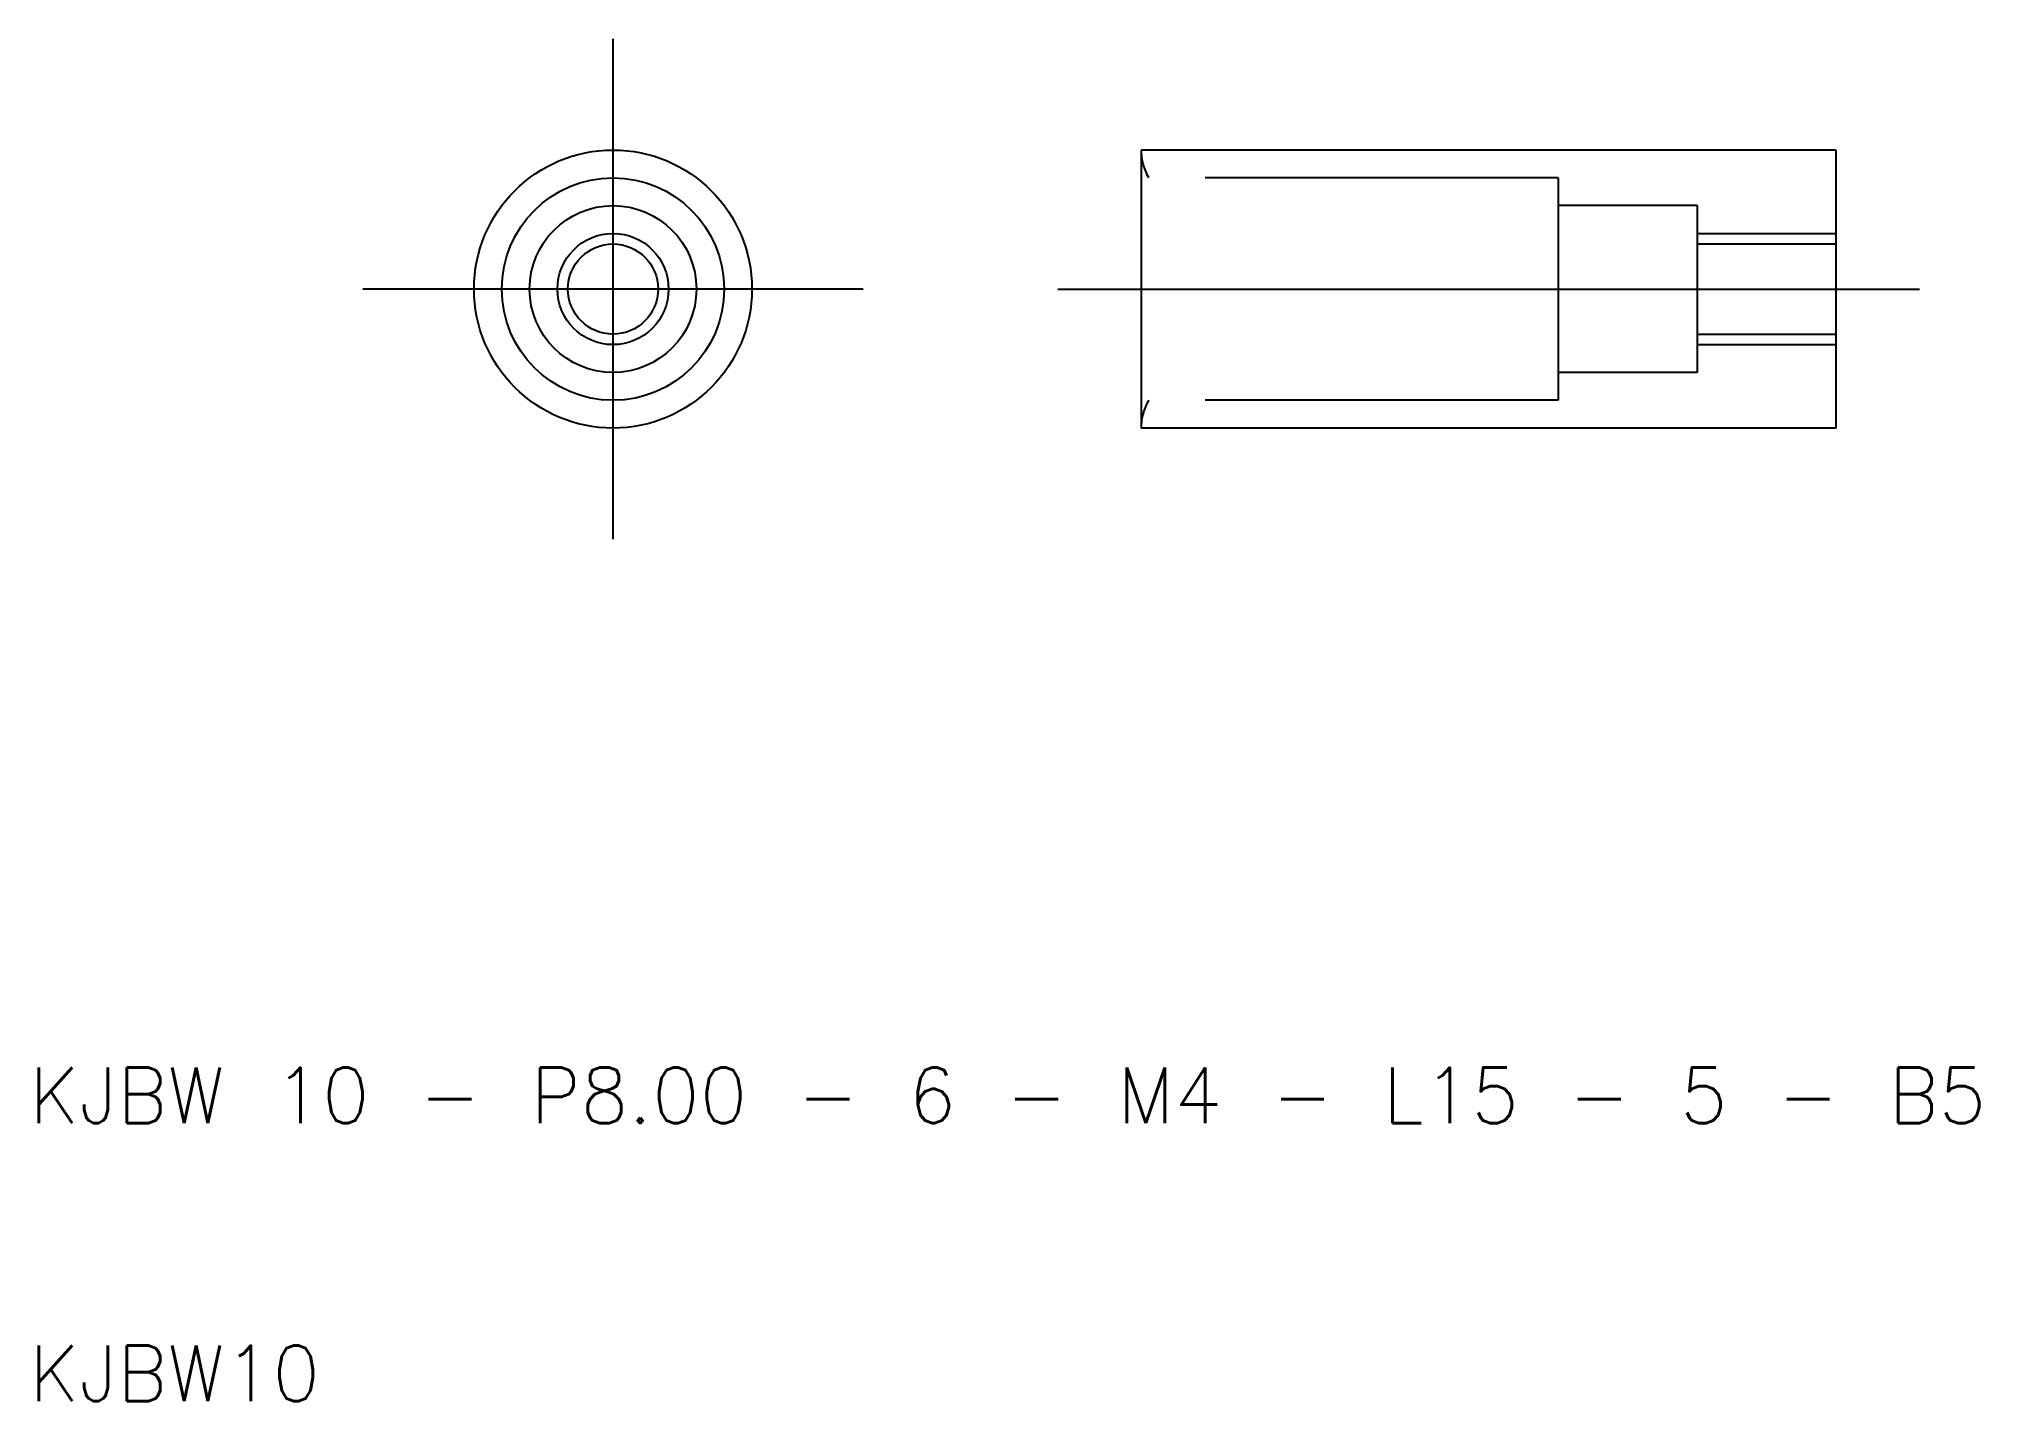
# Model space of a CAD drawing. Extents: x 0.3 to 70.1, y 0 to 49.
import ezdxf

# ---------------------------------------------------------------- set-up
doc = ezdxf.new("R2010")
doc.units = 0
doc.linetypes.add('CENTER', pattern=[50.8, 31.75, -6.35, 6.35, -6.35])
doc.linetypes.add('DASHED', pattern=[19.05, 12.7, -6.35])
doc.layers.get('0').update_dxf_attribs({"linetype": 'CONTINUOUS'})
doc.layers.add('CENTER', color=1, linetype='CONTINUOUS')
doc.styles.get("Standard").update_dxf_attribs({"font": 'txt.shx', "bigfont": 'bigfont.shx'})

msp = doc.modelspace()

# ---------------------------------------------------------------- linework, layer by layer
for p, q in [((65, 45), (40, 45)), ((40, 45), (40, 35)), ((65, 35), (65, 45)), ((65, 35), (40, 35))]:
    msp.add_line(p, q)
at = {"color": 3, "linetype": 'DASHED'}
for p, q in [((55, 44), (40.268, 44)), ((55, 44), (55, 36)), ((60, 43), (55, 43)), ((60, 43), (60, 37)), ((60, 42), (65, 42)), ((60, 41.621), (65, 41.621)), ((60, 38.379), (65, 38.379)), ((60, 38), (65, 38)), ((60, 37), (55, 37)), ((55, 36), (40.268, 36))]:
    msp.add_line(p, q, dxfattribs=at)
for radius in [5, 4, 3, 1.621]:
    msp.add_circle((21, 40), radius)
at = {"color": 3}
msp.add_circle((21, 40), 2, dxfattribs=at)
at = {"color": 3, "linetype": 'DASHED'}
for centre, start, end in [((42, 45), 180, 210), ((42, 35), 150, 180)]:
    msp.add_arc(centre, 2, start, end, dxfattribs=at)
at = {"layer": 'CENTER', "color": 1, "linetype": 'CENTER'}
for p, q in [((21, 31), (21, 49)), ((30, 40), (12, 40)), ((37, 40), (68, 40))]:
    msp.add_line(p, q, dxfattribs=at)

# ---------------------------------------------------------------- texts
for s, p in [('KJBW 10 - P8.00 - 6 - M4 - L15 - 5 - B5', (0, 10)), ('KJBW10', (0, 0))]:
    msp.add_text(s, height=2).set_placement(p)

doc.saveas('drawing.dxf')
